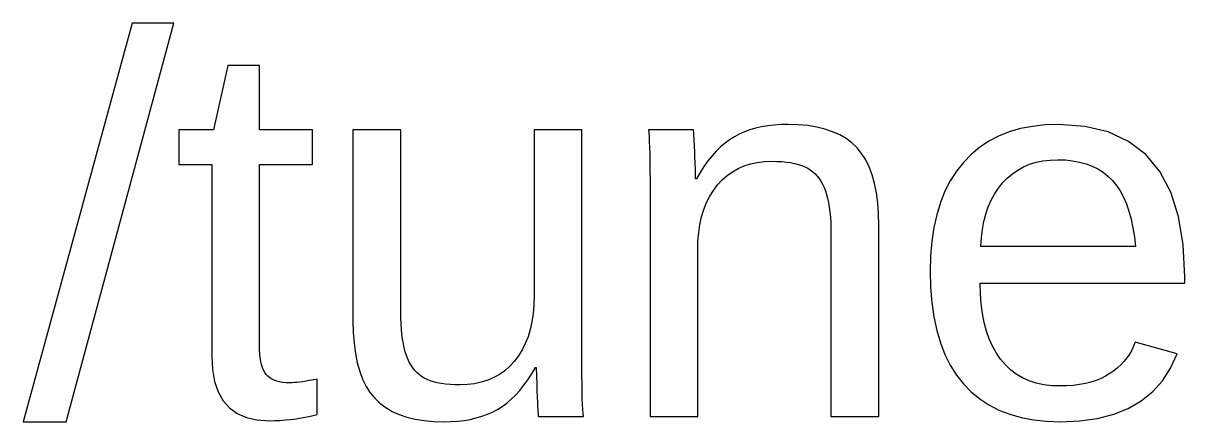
# Model space of a CAD drawing. Header units: metres. Extents: x 8.1 to 95, y -21.3 to 62.6.
# Drawn here: x 89.757 to 94.217, y 28.98 to 30.509 of the extents above; entities that cross this region are included whole.
import ezdxf

# ---------------------------------------------------------------- set-up
doc = ezdxf.new("R2010")
doc.units = ezdxf.units.M

msp = doc.modelspace()

# ---------------------------------------------------------------- linework, layer by layer
for p, q in [((90.1756, 30.5095), (89.7575, 28.9797)), ((89.9223, 28.9797), (90.3363, 30.5095)), ((90.3363, 30.5095), (90.1756, 30.5095)), ((90.5425, 30.3468), (90.4886, 30.1006)), ((90.6645, 30.3468), (90.5425, 30.3468)), ((90.6645, 30.1006), (90.6645, 30.3468)), ((92.5695, 30.1063), (92.5477, 30.0999)), ((92.5924, 30.1116), (92.5695, 30.1063)), ((92.6163, 30.1157), (92.5924, 30.1116)), ((92.6412, 30.1186), (92.6163, 30.1157)), ((92.6671, 30.1203), (92.6412, 30.1186)), ((92.6939, 30.1209), (92.6671, 30.1203)), ((92.7329, 30.1198), (92.6939, 30.1209)), ((92.7696, 30.1165), (92.7329, 30.1198)), ((92.8038, 30.1109), (92.7696, 30.1165)), ((92.8356, 30.1031), (92.8038, 30.1109)), ((92.8651, 30.0931), (92.8356, 30.1031)), ((93.586, 30.1048), (93.5427, 30.0922)), ((93.6319, 30.1137), (93.586, 30.1048)), ((93.6805, 30.1191), (93.6319, 30.1137)), ((93.7318, 30.1209), (93.6805, 30.1191)), ((93.8336, 30.1137), (93.7318, 30.1209)), ((93.9235, 30.092), (93.8336, 30.1137)), ((90.4886, 30.1006), (90.3543, 30.1006)), ((90.3543, 30.1006), (90.3543, 29.9673)), ((90.868, 30.1006), (90.6645, 30.1006)), ((90.868, 29.9673), (90.868, 30.1006)), ((91.2074, 30.1006), (91.0233, 30.1006)), ((91.0233, 30.1006), (91.0233, 29.3672)), ((91.2074, 29.4028), (91.2074, 30.1006)), ((91.9021, 30.1006), (91.7191, 30.1006)), ((91.7191, 30.1006), (91.7191, 29.4628)), ((91.9021, 29.235), (91.9021, 30.1006)), ((92.3308, 30.1006), (92.1579, 30.1006)), ((92.1579, 30.1006), (92.1591, 30.0892)), ((92.1591, 30.0892), (92.1603, 30.0742)), ((92.1603, 30.0742), (92.1612, 30.0555)), ((92.331, 30.0992), (92.3308, 30.1006)), ((92.3312, 30.0975), (92.331, 30.0992)), ((92.3317, 30.0927), (92.3312, 30.0975)), ((92.3321, 30.0861), (92.3317, 30.0927)), ((92.3357, 30.0147), (92.3321, 30.0861)), ((92.4697, 30.0623), (92.4521, 30.0493)), ((92.4879, 30.0736), (92.4697, 30.0623)), ((92.5068, 30.0836), (92.4879, 30.0736)), ((92.5267, 30.0923), (92.5068, 30.0836)), ((92.5477, 30.0999), (92.5267, 30.0923)), ((92.8921, 30.0809), (92.8651, 30.0931)), ((92.9168, 30.0665), (92.8921, 30.0809)), ((92.939, 30.0498), (92.9168, 30.0665)), ((93.5022, 30.076), (93.4644, 30.0563)), ((93.5427, 30.0922), (93.5022, 30.076)), ((94.0014, 30.0559), (93.9235, 30.092)), ((92.1612, 30.0555), (92.1621, 30.0331)), ((92.1621, 30.0331), (92.1627, 30.007)), ((92.3364, 29.9967), (92.3357, 30.0147)), ((92.4182, 30.0184), (92.4019, 30.0005)), ((92.4349, 30.0347), (92.4182, 30.0184)), ((92.4521, 30.0493), (92.4349, 30.0347)), ((92.9589, 30.0309), (92.939, 30.0498)), ((92.9765, 30.0095), (92.9589, 30.0309)), ((93.4293, 30.0329), (93.3969, 30.006)), ((93.4644, 30.0563), (93.4293, 30.0329)), ((94.0673, 30.0054), (94.0014, 30.0559)), ((92.1627, 30.007), (92.1633, 29.9772)), ((92.1633, 29.9772), (92.1636, 29.9437)), ((92.3372, 29.9737), (92.3364, 29.9967)), ((92.338, 29.9456), (92.3372, 29.9737)), ((92.3862, 29.981), (92.371, 29.9598)), ((92.4019, 30.0005), (92.3862, 29.981)), ((92.5254, 29.9617), (92.5499, 29.9695)), ((92.5499, 29.9695), (92.5759, 29.9751)), ((92.5759, 29.9751), (92.6032, 29.9784)), ((92.6032, 29.9784), (92.6319, 29.9795)), ((92.6319, 29.9795), (92.6514, 29.9792)), ((92.6514, 29.9792), (92.6699, 29.9782)), ((92.6699, 29.9782), (92.6873, 29.9766)), ((92.6873, 29.9766), (92.7037, 29.9743)), ((92.7037, 29.9743), (92.7189, 29.9714)), ((92.7189, 29.9714), (92.7331, 29.9678)), ((92.992, 29.9851), (92.9765, 30.0095)), ((93.0055, 29.9578), (92.992, 29.9851)), ((93.3671, 29.9755), (93.3403, 29.9416)), ((93.3969, 30.006), (93.3671, 29.9755)), ((93.5978, 29.9582), (93.6213, 29.9681)), ((93.6213, 29.9681), (93.6461, 29.9758)), ((93.6461, 29.9758), (93.6723, 29.9812)), ((93.6723, 29.9812), (93.6998, 29.9845)), ((93.6998, 29.9845), (93.7288, 29.9856)), ((93.7288, 29.9856), (93.7585, 29.9846)), ((93.7585, 29.9846), (93.7866, 29.9817)), ((93.7866, 29.9817), (93.8132, 29.9768)), ((93.8132, 29.9768), (93.8382, 29.9699)), ((93.8382, 29.9699), (93.8616, 29.961)), ((94.1212, 29.9404), (94.0673, 30.0054)), ((90.3543, 29.9673), (90.4814, 29.9673)), ((90.4814, 29.9673), (90.4814, 29.2329)), ((90.6645, 29.2726), (90.6645, 29.9673)), ((90.6645, 29.9673), (90.868, 29.9673)), ((92.1636, 29.9437), (92.1639, 29.9065)), ((92.3389, 29.9124), (92.338, 29.9456)), ((92.3562, 29.9369), (92.342, 29.9124)), ((92.371, 29.9598), (92.3562, 29.9369)), ((92.441, 29.908), (92.46, 29.9248)), ((92.46, 29.9248), (92.4804, 29.9393)), ((92.4804, 29.9393), (92.5022, 29.9516)), ((92.5022, 29.9516), (92.5254, 29.9617)), ((92.7331, 29.9678), (92.7462, 29.9635)), ((92.7462, 29.9635), (92.7582, 29.9586)), ((92.7582, 29.9586), (92.7692, 29.9531)), ((92.7692, 29.9531), (92.7793, 29.9468)), ((92.7793, 29.9468), (92.7887, 29.9397)), ((92.7887, 29.9397), (92.7975, 29.9317)), ((92.7975, 29.9317), (92.8057, 29.923)), ((93.0169, 29.9277), (93.0055, 29.9578)), ((93.0262, 29.8946), (93.0169, 29.9277)), ((93.3403, 29.9416), (93.3167, 29.9045)), ((93.5357, 29.9153), (93.555, 29.9318)), ((93.555, 29.9318), (93.5757, 29.9461)), ((93.5757, 29.9461), (93.5978, 29.9582)), ((93.8616, 29.961), (93.8834, 29.9501)), ((93.8834, 29.9501), (93.9036, 29.9373)), ((93.9036, 29.9373), (93.9222, 29.9226)), ((94.1631, 29.861), (94.1212, 29.9404)), ((92.1639, 29.9065), (92.1639, 29.8656)), ((92.342, 29.9124), (92.3389, 29.9124)), ((92.4073, 29.868), (92.4233, 29.889)), ((92.4233, 29.889), (92.441, 29.908)), ((92.8057, 29.923), (92.8133, 29.9133)), ((92.8133, 29.9133), (92.8203, 29.9029)), ((92.8203, 29.9029), (92.8266, 29.8916)), ((92.8266, 29.8916), (92.8323, 29.8795)), ((92.8323, 29.8795), (92.8373, 29.8666)), ((93.0335, 29.8587), (93.0262, 29.8946)), ((93.3167, 29.9045), (93.2962, 29.8644)), ((93.5013, 29.876), (93.5177, 29.8966)), ((93.5177, 29.8966), (93.5357, 29.9153)), ((93.9222, 29.9226), (93.9393, 29.9058)), ((93.9393, 29.9058), (93.9549, 29.8869)), ((93.9549, 29.8869), (93.969, 29.8657)), ((92.1639, 29.8656), (92.1639, 29)), ((92.381, 29.8209), (92.3932, 29.8453)), ((92.3932, 29.8453), (92.4073, 29.868)), ((92.8373, 29.8666), (92.8418, 29.8527)), ((92.8418, 29.8527), (92.8458, 29.8376)), ((92.8458, 29.8376), (92.8492, 29.8212)), ((93.0387, 29.8198), (93.0335, 29.8587)), ((93.2962, 29.8644), (93.2789, 29.8211)), ((93.4738, 29.8299), (93.4866, 29.8538)), ((93.4866, 29.8538), (93.5013, 29.876)), ((93.969, 29.8657), (93.9817, 29.8421)), ((93.9817, 29.8421), (93.993, 29.8162)), ((94.1931, 29.7671), (94.1631, 29.861)), ((92.3621, 29.7668), (92.3706, 29.7947)), ((92.3706, 29.7947), (92.381, 29.8209)), ((92.8492, 29.8212), (92.8521, 29.8036)), ((92.8521, 29.8036), (92.8545, 29.7849)), ((93.0417, 29.778), (93.0387, 29.8198)), ((93.2789, 29.8211), (93.2647, 29.7746)), ((93.4534, 29.7772), (93.4627, 29.8044)), ((93.4627, 29.8044), (93.4738, 29.8299)), ((93.993, 29.8162), (94.0028, 29.788)), ((92.3555, 29.7371), (92.3621, 29.7668)), ((92.8545, 29.7849), (92.8563, 29.7649)), ((92.8563, 29.7649), (92.8576, 29.7437)), ((93.0428, 29.7334), (93.0417, 29.778)), ((93.2647, 29.7746), (93.2537, 29.725)), ((93.44, 29.7179), (93.4458, 29.7484)), ((93.4458, 29.7484), (93.4534, 29.7772)), ((94.0028, 29.788), (94.0112, 29.7575)), ((94.0112, 29.7575), (94.0182, 29.7247)), ((94.211, 29.6588), (94.1931, 29.7671)), ((92.348, 29.6726), (92.3508, 29.7057)), ((92.3508, 29.7057), (92.3555, 29.7371)), ((92.8576, 29.7437), (92.8584, 29.7214)), ((92.8584, 29.7214), (92.8587, 29.6978)), ((93.0428, 29), (93.0428, 29.7334)), ((93.2537, 29.725), (93.2458, 29.6723)), ((93.436, 29.6858), (93.44, 29.7179)), ((94.0182, 29.7247), (94.0237, 29.6895)), ((92.347, 29.6378), (92.348, 29.6726)), ((92.8587, 29.6978), (92.8587, 29)), ((93.2458, 29.6723), (93.2411, 29.6164)), ((93.4338, 29.652), (93.436, 29.6858)), ((94.0237, 29.6895), (94.0278, 29.652)), ((94.217, 29.536), (94.211, 29.6588)), ((92.347, 29), (92.347, 29.6378)), ((93.2411, 29.6164), (93.2395, 29.5574)), ((94.0278, 29.652), (93.4338, 29.652)), ((93.2395, 29.5574), (93.2411, 29.4954)), ((94.217, 29.5116), (94.217, 29.536)), ((93.2411, 29.4954), (93.2458, 29.4369)), ((93.4327, 29.4707), (93.4317, 29.5116)), ((93.4317, 29.5116), (94.217, 29.5116)), ((91.7191, 29.4628), (91.7181, 29.428)), ((93.2458, 29.4369), (93.2537, 29.3819)), ((93.4356, 29.4318), (93.4327, 29.4707)), ((91.2077, 29.3792), (91.2074, 29.4028)), ((91.7153, 29.3949), (91.7106, 29.3635)), ((91.7181, 29.428), (91.7153, 29.3949)), ((93.4404, 29.3951), (93.4356, 29.4318)), ((93.4472, 29.3605), (93.4404, 29.3951)), ((91.0233, 29.3672), (91.0243, 29.3225)), ((91.2085, 29.3568), (91.2077, 29.3792)), ((91.2098, 29.3357), (91.2085, 29.3568)), ((91.7106, 29.3635), (91.704, 29.3338)), ((93.2537, 29.3819), (93.2647, 29.3304)), ((93.4559, 29.3281), (93.4472, 29.3605)), ((91.0243, 29.3225), (91.0275, 29.2808)), ((91.2116, 29.3157), (91.2098, 29.3357)), ((91.214, 29.2969), (91.2116, 29.3157)), ((91.6955, 29.3059), (91.6852, 29.2797)), ((91.704, 29.3338), (91.6955, 29.3059)), ((93.2647, 29.3304), (93.2789, 29.2823)), ((93.4665, 29.2978), (93.4559, 29.3281)), ((90.6649, 29.2556), (90.6645, 29.2726)), ((90.6658, 29.2397), (90.6649, 29.2556)), ((91.0275, 29.2808), (91.0326, 29.2419)), ((91.2169, 29.2794), (91.214, 29.2969)), ((91.2203, 29.263), (91.2169, 29.2794)), ((91.2243, 29.2479), (91.2203, 29.263)), ((91.6729, 29.2553), (91.6588, 29.2325)), ((91.6852, 29.2797), (91.6729, 29.2553)), ((93.2789, 29.2823), (93.2962, 29.2378)), ((93.4791, 29.2696), (93.4665, 29.2978)), ((93.4936, 29.2436), (93.4791, 29.2696)), ((94.0132, 29.2545), (94.0047, 29.2398)), ((94.0206, 29.2699), (94.0132, 29.2545)), ((94.0268, 29.2858), (94.0206, 29.2699)), ((94.1875, 29.2401), (94.0268, 29.2858)), ((90.4814, 29.2329), (90.4842, 29.1806)), ((90.6674, 29.225), (90.6658, 29.2397)), ((90.6697, 29.2114), (90.6674, 29.225)), ((90.6725, 29.199), (90.6697, 29.2114)), ((91.0326, 29.2419), (91.0399, 29.2059)), ((91.2288, 29.2339), (91.2243, 29.2479)), ((91.2338, 29.221), (91.2288, 29.2339)), ((91.2395, 29.2089), (91.2338, 29.221)), ((91.6428, 29.2116), (91.6251, 29.1926)), ((91.6588, 29.2325), (91.6428, 29.2116)), ((91.9022, 29.1941), (91.9021, 29.235)), ((93.2962, 29.2378), (93.3167, 29.1967)), ((93.5101, 29.2197), (93.4936, 29.2436)), ((93.5284, 29.1981), (93.5101, 29.2197)), ((93.9843, 29.2123), (93.9723, 29.1995)), ((93.995, 29.2257), (93.9843, 29.2123)), ((94.0047, 29.2398), (93.995, 29.2257)), ((94.1625, 29.1854), (94.1875, 29.2401)), ((90.4842, 29.1806), (90.4923, 29.1345)), ((90.6761, 29.1878), (90.6725, 29.199)), ((90.6802, 29.1778), (90.6761, 29.1878)), ((90.685, 29.1689), (90.6802, 29.1778)), ((90.6905, 29.1612), (90.685, 29.1689)), ((91.0399, 29.2059), (91.0492, 29.1729)), ((91.0492, 29.1729), (91.0606, 29.1427)), ((91.2458, 29.1977), (91.2395, 29.2089)), ((91.2528, 29.1872), (91.2458, 29.1977)), ((91.2603, 29.1776), (91.2528, 29.1872)), ((91.2686, 29.1689), (91.2603, 29.1776)), ((91.2774, 29.1609), (91.2686, 29.1689)), ((91.6061, 29.1758), (91.5857, 29.1613)), ((91.6251, 29.1926), (91.6061, 29.1758)), ((91.7099, 29.1637), (91.7242, 29.1882)), ((91.7242, 29.1882), (91.7272, 29.1882)), ((91.7272, 29.1882), (91.7281, 29.155)), ((91.9025, 29.1569), (91.9022, 29.1941)), ((93.3167, 29.1967), (93.3403, 29.1592)), ((93.5484, 29.1791), (93.5284, 29.1981)), ((93.5703, 29.1626), (93.5484, 29.1791)), ((93.945, 29.1757), (93.9296, 29.1648)), ((93.9592, 29.1873), (93.945, 29.1757)), ((93.9723, 29.1995), (93.9592, 29.1873)), ((94.1313, 29.1372), (94.1625, 29.1854)), ((90.4923, 29.1345), (90.5059, 29.0945)), ((90.6967, 29.1545), (90.6905, 29.1612)), ((90.7039, 29.1486), (90.6967, 29.1545)), ((90.712, 29.1434), (90.7039, 29.1486)), ((90.7211, 29.1391), (90.712, 29.1434)), ((90.7311, 29.1355), (90.7211, 29.1391)), ((90.742, 29.1327), (90.7311, 29.1355)), ((90.7539, 29.1308), (90.742, 29.1327)), ((90.7667, 29.1296), (90.7539, 29.1308)), ((90.7805, 29.1292), (90.7667, 29.1296)), ((90.789, 29.1293), (90.7805, 29.1292)), ((90.7984, 29.1299), (90.789, 29.1293)), ((90.8085, 29.1308), (90.7984, 29.1299)), ((90.8195, 29.132), (90.8085, 29.1308)), ((90.8312, 29.1336), (90.8195, 29.132)), ((90.8438, 29.1355), (90.8312, 29.1336)), ((90.8571, 29.1378), (90.8438, 29.1355)), ((90.8713, 29.1404), (90.8571, 29.1378)), ((90.8863, 29.1434), (90.8713, 29.1404)), ((90.8863, 29.0081), (90.8863, 29.1434)), ((91.0606, 29.1427), (91.0741, 29.1155)), ((91.2868, 29.1538), (91.2774, 29.1609)), ((91.2969, 29.1475), (91.2868, 29.1538)), ((91.3079, 29.1419), (91.2969, 29.1475)), ((91.3199, 29.137), (91.3079, 29.1419)), ((91.333, 29.1328), (91.3199, 29.137)), ((91.3472, 29.1292), (91.333, 29.1328)), ((91.3624, 29.1263), (91.3472, 29.1292)), ((91.3788, 29.124), (91.3624, 29.1263)), ((91.3962, 29.1223), (91.3788, 29.124)), ((91.4147, 29.1214), (91.3962, 29.1223)), ((91.4342, 29.121), (91.4147, 29.1214)), ((91.4629, 29.1222), (91.4342, 29.121)), ((91.4902, 29.1255), (91.4629, 29.1222)), ((91.5162, 29.1311), (91.4902, 29.1255)), ((91.5407, 29.1389), (91.5162, 29.1311)), ((91.5639, 29.149), (91.5407, 29.1389)), ((91.5857, 29.1613), (91.5639, 29.149)), ((91.6799, 29.1196), (91.6951, 29.1408)), ((91.6951, 29.1408), (91.7099, 29.1637)), ((91.7281, 29.155), (91.7289, 29.1269)), ((91.7289, 29.1269), (91.7297, 29.1039)), ((91.9028, 29.1234), (91.9025, 29.1569)), ((91.9034, 29.0936), (91.9028, 29.1234)), ((93.3403, 29.1592), (93.3671, 29.1251)), ((93.3671, 29.1251), (93.397, 29.0946)), ((93.5939, 29.1487), (93.5703, 29.1626)), ((93.6194, 29.1373), (93.5939, 29.1487)), ((93.6466, 29.1284), (93.6194, 29.1373)), ((93.6756, 29.122), (93.6466, 29.1284)), ((93.7064, 29.1182), (93.6756, 29.122)), ((93.813, 29.1223), (93.7895, 29.1193)), ((93.8354, 29.1264), (93.813, 29.1223)), ((93.8566, 29.1317), (93.8354, 29.1264)), ((93.8766, 29.1382), (93.8566, 29.1317)), ((93.8954, 29.1459), (93.8766, 29.1382)), ((93.9131, 29.1547), (93.8954, 29.1459)), ((93.9296, 29.1648), (93.9131, 29.1547)), ((94.0938, 29.0954), (94.1313, 29.1372)), ((90.5059, 29.0945), (90.5248, 29.0606)), ((91.0741, 29.1155), (91.0896, 29.0911)), ((91.0896, 29.0911), (91.1072, 29.0697)), ((91.6312, 29.0659), (91.6479, 29.0822)), ((91.6479, 29.0822), (91.6642, 29.1001)), ((91.6642, 29.1001), (91.6799, 29.1196)), ((91.7297, 29.1039), (91.73, 29.0942)), ((91.73, 29.0942), (91.7307, 29.0788)), ((91.7307, 29.0788), (91.7337, 29.0184)), ((91.904, 29.0675), (91.9034, 29.0936)), ((93.397, 29.0946), (93.4296, 29.0676)), ((93.7389, 29.117), (93.7064, 29.1182)), ((93.7648, 29.1176), (93.7389, 29.117)), ((93.7895, 29.1193), (93.7648, 29.1176)), ((94.0502, 29.06), (94.0938, 29.0954)), ((90.5248, 29.0606), (90.5493, 29.0329)), ((90.5493, 29.0329), (90.5791, 29.0114)), ((91.1072, 29.0697), (91.1271, 29.0508)), ((91.1271, 29.0508), (91.1493, 29.0341)), ((91.1493, 29.0341), (91.174, 29.0197)), ((91.5782, 29.0269), (91.5964, 29.0383)), ((91.5964, 29.0383), (91.614, 29.0513)), ((91.614, 29.0513), (91.6312, 29.0659)), ((91.9049, 29.0451), (91.904, 29.0675)), ((91.9058, 29.0264), (91.9049, 29.0451)), ((93.4296, 29.0676), (93.4652, 29.0443)), ((93.4652, 29.0443), (93.5036, 29.0246)), ((94.0003, 29.0311), (94.0502, 29.06)), ((90.5791, 29.0114), (90.6143, 28.996)), ((90.6143, 28.996), (90.655, 28.9868)), ((90.655, 28.9868), (90.7012, 28.9837)), ((90.7638, 28.9865), (90.7844, 28.9886)), ((90.7844, 28.9886), (90.805, 28.9913)), ((90.805, 28.9913), (90.8255, 28.9946)), ((90.8255, 28.9946), (90.8458, 28.9985)), ((90.8458, 28.9985), (90.8661, 29.003)), ((90.8661, 29.003), (90.8863, 29.0081)), ((91.174, 29.0197), (91.201, 29.0074)), ((91.201, 29.0074), (91.2304, 28.9975)), ((91.2304, 28.9975), (91.2623, 28.9897)), ((91.2623, 28.9897), (91.2965, 28.9841)), ((91.4498, 28.9849), (91.4737, 28.989)), ((91.4737, 28.989), (91.4966, 28.9943)), ((91.4966, 28.9943), (91.5184, 29.0007)), ((91.5184, 29.0007), (91.5394, 29.0083)), ((91.5394, 29.0083), (91.5593, 29.017)), ((91.5593, 29.017), (91.5782, 29.0269)), ((91.7337, 29.0184), (91.7342, 29.011)), ((91.7342, 29.011), (91.7346, 29.0053)), ((91.7346, 29.0053), (91.7349, 29.0031)), ((91.7349, 29.0031), (91.7351, 29.0013)), ((91.7351, 29.0013), (91.7353, 29)), ((91.7353, 29), (91.9083, 29)), ((91.907, 29.0113), (91.9058, 29.0264)), ((91.9083, 29), (91.907, 29.0113)), ((92.1639, 29), (92.347, 29)), ((92.8587, 29), (93.0428, 29)), ((93.5036, 29.0246), (93.5449, 29.0084)), ((93.5449, 29.0084), (93.5891, 28.9958)), ((93.5891, 28.9958), (93.6362, 28.9868)), ((93.6362, 28.9868), (93.6861, 28.9815)), ((93.8136, 28.9829), (93.882, 28.9925)), ((93.882, 28.9925), (93.9443, 29.0086)), ((93.9443, 29.0086), (94.0003, 29.0311)), ((89.7575, 28.9797), (89.9223, 28.9797)), ((90.7012, 28.9837), (90.7221, 28.984)), ((90.7221, 28.984), (90.743, 28.9849)), ((90.743, 28.9849), (90.7638, 28.9865)), ((91.2965, 28.9841), (91.3332, 28.9808)), ((91.3332, 28.9808), (91.3722, 28.9797)), ((91.3722, 28.9797), (91.3991, 28.9803)), ((91.3991, 28.9803), (91.4249, 28.982)), ((91.4249, 28.982), (91.4498, 28.9849)), ((93.6861, 28.9815), (93.7389, 28.9797)), ((93.7389, 28.9797), (93.8136, 28.9829))]:
    msp.add_line(p, q)

doc.saveas('drawing.dxf')
